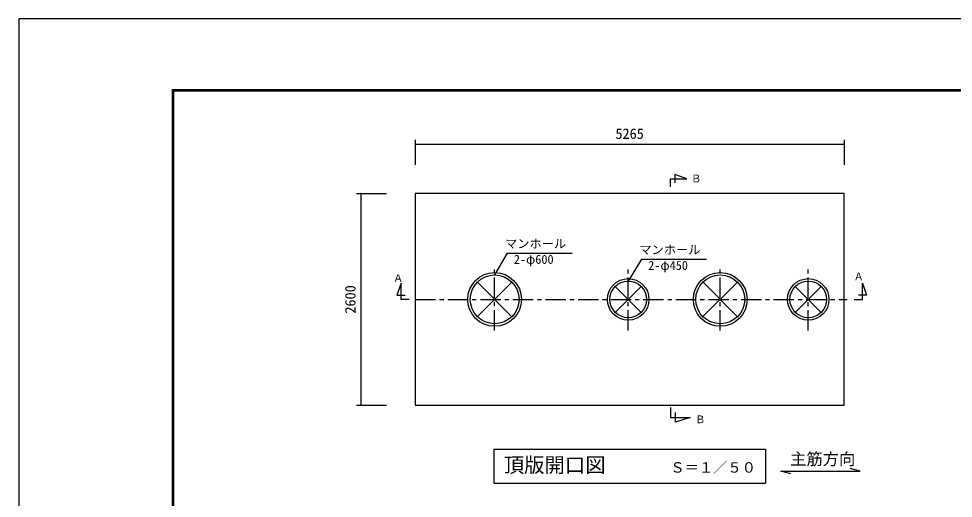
# Model space of a CAD drawing. Units: millimetres, scale not verified. Extents: x -14850 to 14850, y -10500 to 10500.
# Drawn here: x -14850 to -3376, y 4609 to 10500 of the extents above; entities that cross this region are included whole.
import ezdxf
from ezdxf.enums import TextEntityAlignment as Align

# ---------------------------------------------------------------- set-up
doc = ezdxf.new("R2010")
doc.units = ezdxf.units.MM
doc.header["$LTSCALE"] = 50
doc.linetypes.add('CHAIN1', pattern=[8, 5, -1, 1, -1])
for name, color, linetype, lineweight in [('0-0_空気管', 4, 'Continuous', 25), ('0-1_躯体', 3, 'Continuous', 25), ('0-2_製作', 5, 'Continuous', 25), ('0-3_機器', 3, 'Continuous', 25), ('0-5_水管', 3, 'Continuous', 25), ('0-7_図面枠', 7, 'Continuous', 25), ('0-8_Axis_waku', 7, 'Continuous', 25)]:
    doc.layers.add(name, color=color, linetype=linetype, lineweight=lineweight)
doc.styles.add('ＭＳ ゴシック', font='')
doc.styles.get('ＭＳ ゴシック').set_extended_font_data('MS Gothic')

msp = doc.modelspace()

# ---------------------------------------------------------------- linework, layer by layer
at = {"layer": '0-0_空気管'}
for p, q in [((-8852.25, 7620.29), (-9007.2, 7352.06)), ((-8852.25, 7620.29), (-8054.78, 7620.29)), ((-7203.09, 7546.06), (-7367.2, 7277.06)), ((-7203.09, 7546.06), (-6405.62, 7546.06))]:
    msp.add_line(p, q, dxfattribs=at)
at = {"layer": '0-1_躯体'}
for p, q in [((-6846.39, 8434.16), (-6846.39, 8534.16)), ((-6846.39, 5722.53), (-6846.39, 5602.53))]:
    msp.add_line(p, q, dxfattribs=at)
at = {"layer": '0-1_躯体', "linetype": 'CHAIN1'}
for p, q in [((-9007.2, 6669.7), (-9007.2, 7419.15)), ((-7367.2, 6669.7), (-7367.2, 7419.15)), ((-6237.2, 6669.7), (-6237.2, 7419.15)), ((-5157.2, 6669.7), (-5157.2, 7419.15)), ((-9982.2, 7052.06), (-4677.2, 7052.06))]:
    msp.add_line(p, q, dxfattribs=at)
at = {"layer": '0-1_躯体'}
for points in [[(-6846.39, 8534.16), (-6646.39, 8534.16), (-6796.39, 8584.16), (-6796.39, 8484.16)], [(-10056.19, 7052.06), (-10156.19, 7052.06), (-10156.19, 7252.06), (-10206.19, 7102.06), (-10106.19, 7102.06)], [(-4591.94, 7052.06), (-4491.94, 7052.06), (-4491.94, 7252.06), (-4441.94, 7102.06), (-4541.94, 7102.06)], [(-6846.39, 5602.53), (-6606.39, 5602.53), (-6786.39, 5542.53), (-6786.39, 5662.53)]]:
    msp.add_lwpolyline(points, dxfattribs=at)
at = {"layer": '0-2_製作', "color": 2}
for p, q in [((-9982.2, 9010.18), (-9982.2, 8705.55)), ((-9982.2, 8960.18), (-4717.2, 8960.18)), ((-4717.2, 9010.18), (-4717.2, 8705.55)), ((-10701.49, 8352.06), (-10333.2, 8352.06)), ((-10651.49, 8352.06), (-10651.49, 5752.06)), ((-10701.49, 5752.06), (-10333.2, 5752.06))]:
    msp.add_line(p, q, dxfattribs=at)
at = {"layer": '0-2_製作'}
for points in [[(-9982.2, 8970.18), (-9992.2, 8960.18), (-9983.45, 8970.1)], [(-9982.2, 8970.18), (-9982.2, 8960.18), (-9992.2, 8960.18)], [(-9983.45, 8970.1), (-9992.2, 8960.18), (-9992.18, 8960.81)], [(-9982.2, 8960.18), (-9992.12, 8958.93), (-9992.2, 8960.18)], [(-9983.45, 8970.1), (-9992.18, 8960.81), (-9984.69, 8969.87)], [(-9984.69, 8969.87), (-9992.18, 8960.81), (-9992.02, 8962.06)], [(-9982.2, 8960.18), (-9991.88, 8957.7), (-9992.12, 8958.93)], [(-9984.69, 8969.87), (-9992.02, 8962.06), (-9985.88, 8969.48)], [(-9985.88, 8969.48), (-9992.02, 8962.06), (-9991.71, 8963.27)], [(-9982.2, 8960.18), (-9991.5, 8956.5), (-9991.88, 8957.7)], [(-9985.88, 8969.48), (-9991.71, 8963.27), (-9987.02, 8968.95)], [(-9987.02, 8968.95), (-9991.71, 8963.27), (-9991.25, 8964.44)], [(-9982.2, 8960.18), (-9990.96, 8955.37), (-9991.5, 8956.5)], [(-9987.02, 8968.95), (-9991.25, 8964.44), (-9988.08, 8968.27)], [(-9988.08, 8968.27), (-9991.25, 8964.44), (-9990.64, 8965.54)], [(-9982.2, 8960.18), (-9990.29, 8954.31), (-9990.96, 8955.37)], [(-9988.08, 8968.27), (-9990.64, 8965.54), (-9989.04, 8967.47)], [(-9989.04, 8967.47), (-9990.64, 8965.54), (-9989.9, 8966.56)], [(-9982.2, 8960.18), (-9989.49, 8953.34), (-9990.29, 8954.31)], [(-9982.2, 8960.18), (-9988.57, 8952.48), (-9989.49, 8953.34)], [(-9982.2, 8950.18), (-9988.57, 8952.48), (-9982.2, 8960.18)], [(-9982.2, 8950.18), (-9987.56, 8951.74), (-9988.57, 8952.48)], [(-9982.2, 8950.18), (-9986.46, 8951.14), (-9987.56, 8951.74)], [(-9982.2, 8950.18), (-9985.29, 8950.67), (-9986.46, 8951.14)], [(-9982.2, 8950.18), (-9984.07, 8950.36), (-9985.29, 8950.67)], [(-9982.2, 8950.18), (-9982.83, 8950.2), (-9984.07, 8950.36)], [(-9981.57, 8970.16), (-9982.2, 8960.18), (-9982.2, 8970.18)], [(-9980.32, 8970.01), (-9982.2, 8960.18), (-9981.57, 8970.16)], [(-9979.11, 8969.69), (-9982.2, 8960.18), (-9980.32, 8970.01)], [(-9977.94, 8969.23), (-9982.2, 8960.18), (-9979.11, 8969.69)], [(-9976.84, 8968.63), (-9982.2, 8960.18), (-9977.94, 8969.23)], [(-9975.82, 8967.89), (-9982.2, 8960.18), (-9976.84, 8968.63)], [(-9974.91, 8967.03), (-9982.2, 8960.18), (-9975.82, 8967.89)], [(-9974.91, 8967.03), (-9972.2, 8960.18), (-9982.2, 8960.18)], [(-9972.2, 8960.18), (-9982.2, 8950.18), (-9982.2, 8960.18)], [(-9972.2, 8960.18), (-9980.94, 8950.26), (-9982.2, 8950.18)], [(-9972.22, 8959.56), (-9980.94, 8950.26), (-9972.2, 8960.18)], [(-9972.22, 8959.56), (-9979.71, 8950.5), (-9980.94, 8950.26)], [(-9972.38, 8958.31), (-9979.71, 8950.5), (-9972.22, 8959.56)], [(-9972.38, 8958.31), (-9978.52, 8950.89), (-9979.71, 8950.5)], [(-9972.69, 8957.09), (-9978.52, 8950.89), (-9972.38, 8958.31)], [(-9972.69, 8957.09), (-9977.38, 8951.42), (-9978.52, 8950.89)], [(-9973.15, 8955.93), (-9977.38, 8951.42), (-9972.69, 8957.09)], [(-9973.15, 8955.93), (-9976.32, 8952.09), (-9977.38, 8951.42)], [(-9973.75, 8954.83), (-9976.32, 8952.09), (-9973.15, 8955.93)], [(-9973.75, 8954.83), (-9975.35, 8952.89), (-9976.32, 8952.09)], [(-9974.49, 8953.81), (-9975.35, 8952.89), (-9973.75, 8954.83)], [(-9974.11, 8966.06), (-9972.2, 8960.18), (-9974.91, 8967.03)], [(-9973.44, 8965), (-9972.2, 8960.18), (-9974.11, 8966.06)], [(-9972.9, 8963.86), (-9972.2, 8960.18), (-9973.44, 8965)], [(-9972.51, 8962.67), (-9972.2, 8960.18), (-9972.9, 8963.86)], [(-9972.28, 8961.44), (-9972.2, 8960.18), (-9972.51, 8962.67)], [(-4717.2, 8960.18), (-4727.2, 8960.18), (-4727.18, 8960.81)], [(-4717.2, 8960.18), (-4727.12, 8958.93), (-4727.2, 8960.18)], [(-4717.2, 8960.18), (-4727.18, 8960.81), (-4727.02, 8962.06)], [(-4717.2, 8960.18), (-4726.88, 8957.7), (-4727.12, 8958.93)], [(-4717.2, 8960.18), (-4727.02, 8962.06), (-4726.71, 8963.27)], [(-4717.2, 8960.18), (-4726.5, 8956.5), (-4726.88, 8957.7)], [(-4717.2, 8960.18), (-4726.71, 8963.27), (-4726.25, 8964.44)], [(-4717.2, 8960.18), (-4725.96, 8955.37), (-4726.5, 8956.5)], [(-4717.2, 8960.18), (-4726.25, 8964.44), (-4725.64, 8965.54)], [(-4717.2, 8950.18), (-4725.96, 8955.37), (-4717.2, 8960.18)], [(-4717.2, 8950.18), (-4725.29, 8954.31), (-4725.96, 8955.37)], [(-4717.2, 8970.18), (-4725.64, 8965.54), (-4724.9, 8966.56)], [(-4717.2, 8960.18), (-4725.64, 8965.54), (-4717.2, 8970.18)], [(-4717.2, 8950.18), (-4724.49, 8953.34), (-4725.29, 8954.31)], [(-4717.2, 8970.18), (-4724.9, 8966.56), (-4718.45, 8970.1)], [(-4718.45, 8970.1), (-4724.9, 8966.56), (-4724.04, 8967.47)], [(-4717.2, 8950.18), (-4723.57, 8952.48), (-4724.49, 8953.34)], [(-4718.45, 8970.1), (-4724.04, 8967.47), (-4719.68, 8969.87)], [(-4719.68, 8969.87), (-4724.04, 8967.47), (-4723.08, 8968.27)], [(-4717.2, 8950.18), (-4722.56, 8951.74), (-4723.57, 8952.48)], [(-4719.68, 8969.87), (-4723.08, 8968.27), (-4720.88, 8969.48)], [(-4720.88, 8969.48), (-4723.08, 8968.27), (-4722.02, 8968.95)], [(-4717.2, 8950.18), (-4721.46, 8951.14), (-4722.56, 8951.74)], [(-4717.2, 8950.18), (-4720.29, 8950.67), (-4721.46, 8951.14)], [(-4717.2, 8950.18), (-4719.07, 8950.36), (-4720.29, 8950.67)], [(-4717.2, 8950.18), (-4717.83, 8950.2), (-4719.07, 8950.36)], [(-4716.57, 8970.16), (-4717.2, 8960.18), (-4717.2, 8970.18)], [(-4715.32, 8970.01), (-4717.2, 8960.18), (-4716.57, 8970.16)], [(-4714.11, 8969.69), (-4717.2, 8960.18), (-4715.32, 8970.01)], [(-4712.94, 8969.23), (-4717.2, 8960.18), (-4714.11, 8969.69)], [(-4711.84, 8968.63), (-4717.2, 8960.18), (-4712.94, 8969.23)], [(-4710.82, 8967.89), (-4717.2, 8960.18), (-4711.84, 8968.63)], [(-4709.91, 8967.03), (-4717.2, 8960.18), (-4710.82, 8967.89)], [(-4709.11, 8966.06), (-4717.2, 8960.18), (-4709.91, 8967.03)], [(-4708.43, 8965), (-4717.2, 8960.18), (-4709.11, 8966.06)], [(-4707.9, 8963.86), (-4717.2, 8960.18), (-4708.43, 8965)], [(-4707.9, 8963.86), (-4707.2, 8960.18), (-4717.2, 8960.18)], [(-4707.2, 8960.18), (-4717.2, 8950.18), (-4717.2, 8960.18)], [(-4707.22, 8959.56), (-4717.2, 8950.18), (-4707.2, 8960.18)], [(-4707.38, 8958.31), (-4717.2, 8950.18), (-4707.22, 8959.56)], [(-4707.69, 8957.09), (-4717.2, 8950.18), (-4707.38, 8958.31)], [(-4708.15, 8955.93), (-4717.2, 8950.18), (-4707.69, 8957.09)], [(-4708.75, 8954.83), (-4717.2, 8950.18), (-4708.15, 8955.93)], [(-4709.49, 8953.81), (-4717.2, 8950.18), (-4708.75, 8954.83)], [(-4709.49, 8953.81), (-4715.94, 8950.26), (-4717.2, 8950.18)], [(-4710.35, 8952.89), (-4715.94, 8950.26), (-4709.49, 8953.81)], [(-4710.35, 8952.89), (-4714.71, 8950.5), (-4715.94, 8950.26)], [(-4711.32, 8952.09), (-4714.71, 8950.5), (-4710.35, 8952.89)], [(-4711.32, 8952.09), (-4713.52, 8950.89), (-4714.71, 8950.5)], [(-4712.38, 8951.42), (-4713.52, 8950.89), (-4711.32, 8952.09)], [(-4707.51, 8962.67), (-4707.2, 8960.18), (-4707.9, 8963.86)], [(-4707.28, 8961.44), (-4707.2, 8960.18), (-4707.51, 8962.67)], [(-10652.75, 8361.98), (-10661.49, 8352.06), (-10653.98, 8361.75)], [(-10652.75, 8361.98), (-10651.49, 8352.06), (-10661.49, 8352.06)], [(-10653.98, 8361.75), (-10661.49, 8352.06), (-10661.47, 8352.69)], [(-10651.49, 8352.06), (-10661.41, 8350.81), (-10661.49, 8352.06)], [(-10653.98, 8361.75), (-10661.47, 8352.69), (-10655.17, 8361.36)], [(-10655.17, 8361.36), (-10661.47, 8352.69), (-10661.32, 8353.94)], [(-10651.49, 8352.06), (-10661.18, 8349.58), (-10661.41, 8350.81)], [(-10655.17, 8361.36), (-10661.32, 8353.94), (-10656.31, 8360.83)], [(-10656.31, 8360.83), (-10661.32, 8353.94), (-10661, 8355.15)], [(-10651.49, 8352.06), (-10660.79, 8348.38), (-10661.18, 8349.58)], [(-10656.31, 8360.83), (-10661, 8355.15), (-10657.37, 8360.15)], [(-10657.37, 8360.15), (-10661, 8355.15), (-10660.54, 8356.32)], [(-10651.49, 8352.06), (-10660.26, 8347.25), (-10660.79, 8348.38)], [(-10657.37, 8360.15), (-10660.54, 8356.32), (-10658.34, 8359.35)], [(-10658.34, 8359.35), (-10660.54, 8356.32), (-10659.94, 8357.42)], [(-10651.49, 8352.06), (-10659.58, 8346.19), (-10660.26, 8347.25)], [(-10658.34, 8359.35), (-10659.94, 8357.42), (-10659.2, 8358.44)], [(-10651.49, 8352.06), (-10658.78, 8345.22), (-10659.58, 8346.19)], [(-10651.49, 8352.06), (-10657.87, 8344.36), (-10658.78, 8345.22)], [(-10651.49, 8352.06), (-10656.85, 8343.62), (-10657.87, 8344.36)], [(-10651.49, 8342.06), (-10656.85, 8343.62), (-10651.49, 8352.06)], [(-10651.49, 8342.06), (-10655.75, 8343.02), (-10656.85, 8343.62)], [(-10651.49, 8342.06), (-10654.58, 8342.55), (-10655.75, 8343.02)], [(-10651.49, 8342.06), (-10653.37, 8342.24), (-10654.58, 8342.55)], [(-10651.49, 8342.06), (-10652.12, 8342.08), (-10653.37, 8342.24)], [(-10651.49, 8362.06), (-10651.49, 8352.06), (-10652.75, 8361.98)], [(-10650.86, 8362.04), (-10651.49, 8352.06), (-10651.49, 8362.06)], [(-10649.62, 8361.89), (-10651.49, 8352.06), (-10650.86, 8362.04)], [(-10648.4, 8361.57), (-10651.49, 8352.06), (-10649.62, 8361.89)], [(-10647.24, 8361.11), (-10651.49, 8352.06), (-10648.4, 8361.57)], [(-10646.13, 8360.51), (-10651.49, 8352.06), (-10647.24, 8361.11)], [(-10645.12, 8359.77), (-10651.49, 8352.06), (-10646.13, 8360.51)], [(-10645.12, 8359.77), (-10641.49, 8352.06), (-10651.49, 8352.06)], [(-10641.49, 8352.06), (-10651.49, 8342.06), (-10651.49, 8352.06)], [(-10641.49, 8352.06), (-10650.24, 8342.14), (-10651.49, 8342.06)], [(-10641.49, 8352.06), (-10649.01, 8342.38), (-10650.24, 8342.14)], [(-10641.51, 8351.44), (-10649.01, 8342.38), (-10641.49, 8352.06)], [(-10641.51, 8351.44), (-10647.81, 8342.77), (-10649.01, 8342.38)], [(-10641.67, 8350.19), (-10647.81, 8342.77), (-10641.51, 8351.44)], [(-10641.67, 8350.19), (-10646.68, 8343.3), (-10647.81, 8342.77)], [(-10641.98, 8348.97), (-10646.68, 8343.3), (-10641.67, 8350.19)], [(-10641.98, 8348.97), (-10645.62, 8343.97), (-10646.68, 8343.3)], [(-10642.44, 8347.81), (-10645.62, 8343.97), (-10641.98, 8348.97)], [(-10642.44, 8347.81), (-10644.65, 8344.77), (-10645.62, 8343.97)], [(-10644.2, 8358.91), (-10641.49, 8352.06), (-10645.12, 8359.77)], [(-10643.05, 8346.71), (-10644.65, 8344.77), (-10642.44, 8347.81)], [(-10643.05, 8346.71), (-10643.79, 8345.69), (-10644.65, 8344.77)], [(-10643.4, 8357.94), (-10641.49, 8352.06), (-10644.2, 8358.91)], [(-10642.73, 8356.88), (-10641.49, 8352.06), (-10643.4, 8357.94)], [(-10642.2, 8355.74), (-10641.49, 8352.06), (-10642.73, 8356.88)], [(-10641.81, 8354.55), (-10641.49, 8352.06), (-10642.2, 8355.74)], [(-10641.57, 8353.32), (-10641.49, 8352.06), (-10641.81, 8354.55)], [(-10656.31, 5760.83), (-10661.49, 5752.06), (-10657.37, 5760.15)], [(-10656.31, 5760.83), (-10651.49, 5752.06), (-10661.49, 5752.06)], [(-10657.37, 5760.15), (-10661.49, 5752.06), (-10661.47, 5752.69)], [(-10651.49, 5752.06), (-10661.41, 5750.81), (-10661.49, 5752.06)], [(-10657.37, 5760.15), (-10661.47, 5752.69), (-10658.34, 5759.35)], [(-10658.34, 5759.35), (-10661.47, 5752.69), (-10661.32, 5753.94)], [(-10651.49, 5752.06), (-10661.18, 5749.58), (-10661.41, 5750.81)], [(-10658.34, 5759.35), (-10661.32, 5753.94), (-10659.2, 5758.44)], [(-10659.2, 5758.44), (-10661.32, 5753.94), (-10661, 5755.15)], [(-10651.49, 5752.06), (-10660.79, 5748.38), (-10661.18, 5749.58)], [(-10659.2, 5758.44), (-10661, 5755.15), (-10659.94, 5757.42)], [(-10659.94, 5757.42), (-10661, 5755.15), (-10660.54, 5756.32)], [(-10651.49, 5752.06), (-10660.26, 5747.25), (-10660.79, 5748.38)], [(-10651.49, 5752.06), (-10659.58, 5746.19), (-10660.26, 5747.25)], [(-10651.49, 5752.06), (-10658.78, 5745.22), (-10659.58, 5746.19)], [(-10651.49, 5752.06), (-10657.87, 5744.36), (-10658.78, 5745.22)], [(-10651.49, 5752.06), (-10656.85, 5743.62), (-10657.87, 5744.36)], [(-10651.49, 5752.06), (-10655.75, 5743.02), (-10656.85, 5743.62)], [(-10655.17, 5761.36), (-10651.49, 5752.06), (-10656.31, 5760.83)], [(-10651.49, 5742.06), (-10655.75, 5743.02), (-10651.49, 5752.06)], [(-10651.49, 5742.06), (-10654.58, 5742.55), (-10655.75, 5743.02)], [(-10653.98, 5761.75), (-10651.49, 5752.06), (-10655.17, 5761.36)], [(-10651.49, 5742.06), (-10653.37, 5742.24), (-10654.58, 5742.55)], [(-10652.75, 5761.98), (-10651.49, 5752.06), (-10653.98, 5761.75)], [(-10651.49, 5742.06), (-10652.12, 5742.08), (-10653.37, 5742.24)], [(-10651.49, 5762.06), (-10651.49, 5752.06), (-10652.75, 5761.98)], [(-10650.86, 5762.04), (-10651.49, 5752.06), (-10651.49, 5762.06)], [(-10649.62, 5761.89), (-10651.49, 5752.06), (-10650.86, 5762.04)], [(-10648.4, 5761.57), (-10651.49, 5752.06), (-10649.62, 5761.89)], [(-10647.24, 5761.11), (-10651.49, 5752.06), (-10648.4, 5761.57)], [(-10646.13, 5760.51), (-10651.49, 5752.06), (-10647.24, 5761.11)], [(-10646.13, 5760.51), (-10641.49, 5752.06), (-10651.49, 5752.06)], [(-10641.49, 5752.06), (-10651.49, 5742.06), (-10651.49, 5752.06)], [(-10641.49, 5752.06), (-10650.24, 5742.14), (-10651.49, 5742.06)], [(-10641.49, 5752.06), (-10649.01, 5742.38), (-10650.24, 5742.14)], [(-10641.49, 5752.06), (-10647.81, 5742.77), (-10649.01, 5742.38)], [(-10641.49, 5752.06), (-10646.68, 5743.3), (-10647.81, 5742.77)], [(-10641.49, 5752.06), (-10645.62, 5743.97), (-10646.68, 5743.3)], [(-10645.12, 5759.77), (-10641.49, 5752.06), (-10646.13, 5760.51)], [(-10641.51, 5751.44), (-10645.62, 5743.97), (-10641.49, 5752.06)], [(-10641.51, 5751.44), (-10644.65, 5744.77), (-10645.62, 5743.97)], [(-10644.2, 5758.91), (-10641.49, 5752.06), (-10645.12, 5759.77)], [(-10641.67, 5750.19), (-10644.65, 5744.77), (-10641.51, 5751.44)], [(-10641.67, 5750.19), (-10643.79, 5745.69), (-10644.65, 5744.77)], [(-10643.4, 5757.94), (-10641.49, 5752.06), (-10644.2, 5758.91)], [(-10641.98, 5748.97), (-10643.79, 5745.69), (-10641.67, 5750.19)], [(-10641.98, 5748.97), (-10643.05, 5746.71), (-10643.79, 5745.69)], [(-10642.73, 5756.88), (-10641.49, 5752.06), (-10643.4, 5757.94)], [(-10642.44, 5747.81), (-10643.05, 5746.71), (-10641.98, 5748.97)], [(-10642.2, 5755.74), (-10641.49, 5752.06), (-10642.73, 5756.88)], [(-10641.81, 5754.55), (-10641.49, 5752.06), (-10642.2, 5755.74)], [(-10641.57, 5753.32), (-10641.49, 5752.06), (-10641.81, 5754.55)]]:
    msp.add_solid(points, dxfattribs=at)
at = {"layer": '0-3_機器', "color": 2}
for p, q in [((-9982.2, 8352.06), (-9982.2, 5752.06)), ((-4717.2, 8352.06), (-9982.2, 8352.06))]:
    msp.add_line(p, q, dxfattribs=at)
at = {"layer": '0-3_機器'}
for p, q in [((-9219.09, 6840.18), (-8795.07, 7264.19)), ((-9218.99, 7263.85), (-8795.07, 6839.93)), ((-6449.09, 6840.18), (-6025.07, 7264.19)), ((-6448.99, 7263.85), (-6025.07, 6839.93)), ((-7526.3, 7211.16), (-7208.1, 6892.97)), ((-7526.3, 6892.96), (-7208.1, 7211.16)), ((-5316.3, 7211.16), (-4998.1, 6892.97)), ((-5316.3, 6892.96), (-4998.1, 7211.16))]:
    msp.add_line(p, q, dxfattribs=at)
at = {"layer": '0-3_機器', "color": 2}
msp.add_lwpolyline([(-9982.2, 5752.06), (-4717.2, 5752.06), (-4717.2, 8352.06)], dxfattribs=at)
at = {"layer": '0-3_機器'}
for centre, radius in [((-9007.2, 7052.07), 330), ((-9007.2, 7052.06), 300), ((-6237.2, 7052.07), 330), ((-6237.2, 7052.06), 300), ((-7367.2, 7052.06), 255), ((-7367.2, 7052.06), 225), ((-5157.2, 7052.06), 255), ((-5157.2, 7052.06), 225)]:
    msp.add_circle(centre, radius, dxfattribs=at)
at = {"layer": '0-5_水管'}
for p, q in [((-9016.37, 5210.9), (-5683.03, 5210.9)), ((-5683.03, 5210.9), (-5683.03, 4794.23))]:
    msp.add_line(p, q, dxfattribs=at)
for points in [[(-9016.37, 5210.9), (-9016.37, 4794.23), (-5683.03, 4794.23)], [(-5372.16, 4910.34), (-5492.89, 4942.69), (-4520.36, 4942.69), (-4641.1, 4975.04)]]:
    msp.add_lwpolyline(points, dxfattribs=at)
at = {"layer": '0-7_図面枠'}
msp.add_lwpolyline([(-14850, -10500), (14850, -10500), (14850, 10500), (-14850, 10500)], close=True, dxfattribs=at)
at = {"layer": '0-8_Axis_waku'}
for p, q in [((-12964, 9629), (14014, 9629)), ((-12964, 9629), (-12964, -9679.01)), ((-12963, 9628), (14013, 9628)), ((-12963, 9628), (-12963, -9678.01)), ((-12962, 9627), (14012, 9627)), ((-12962, 9627), (-12962, -9677.01)), ((-12961, 9626), (14011, 9626)), ((-12961, 9626), (-12961, -9676.01)), ((-12960, 9625), (14010, 9625)), ((-12960, 9625), (-12960, -9675.01)), ((-12959, 9624), (14009, 9624)), ((-12959, 9624), (-12959, -9674.01)), ((-12958, 9623), (14008, 9623)), ((-12958, 9623), (-12958, -9673.01)), ((-12957, 9622), (14007, 9622)), ((-12957, 9622), (-12957, -9672.01)), ((-12956, 9621), (14006, 9621)), ((-12956, 9621), (-12956, -9671.01)), ((-12955, 9620), (14005, 9620)), ((-12955, 9620), (-12955, -9670.01)), ((-12954, 9619), (14004, 9619)), ((-12954, 9619), (-12954, -9669.01)), ((-12953, 9618), (14003, 9618)), ((-12953, 9618), (-12953, -9668.01)), ((-12952, 9617), (14002, 9617)), ((-12952, 9617), (-12952, -9667.01)), ((-12951, 9616), (14001, 9616)), ((-12951, 9616), (-12951, -9666.01)), ((-12950, 9615), (14000, 9615)), ((-12950, 9615), (-12950, -9665))]:
    msp.add_line(p, q, dxfattribs=at)

# ---------------------------------------------------------------- texts
at = {"layer": '0-0_空気管', "style": 'ＭＳ ゴシック'}
for s, p in [('マンホール', (-8879.51, 7649.08)), ('マンホール', (-7230.35, 7574.85)), ('2-φ600', (-8771.11, 7455.85)), ('2-φ450', (-7121.95, 7381.63))]:
    msp.add_text(s, height=110, dxfattribs=at).set_placement(p, align=Align.BOTTOM_LEFT)
at = {"layer": '0-1_躯体', "color": 4, "style": 'ＭＳ ゴシック'}
for s, p in [('Ｂ', (-6595.4, 8462.74)), ('Ａ', (-10253.58, 7239.54)), ('Ａ', (-4600.31, 7258.43)), ('Ｂ', (-6544.58, 5504.33))]:
    msp.add_text(s, height=91.79, dxfattribs=at).set_placement(p, align=Align.BOTTOM_LEFT)
at = {"layer": '0-2_製作', "color": 4, "style": 'ＭＳ ゴシック'}
msp.add_text('5265', height=128.4, dxfattribs=at).set_placement((-7524.7, 8985.18), align=Align.BOTTOM_LEFT)
msp.add_text('2600', height=128.4, rotation=90, dxfattribs=at).set_placement((-10676.49, 6877.06), align=Align.BOTTOM_LEFT)
at = {"layer": '0-5_水管', "color": 4, "style": 'ＭＳ ゴシック'}
for s, height, p in [('主筋方向', 146.6, (-5379.65, 4975.07)), ('頂版開口図', 183.3, (-8894.94, 4871.4)), ('Ｓ＝１／５０', 128.4, (-6849.85, 4885.54))]:
    msp.add_text(s, height=height, dxfattribs=at).set_placement(p, align=Align.BOTTOM_LEFT)

doc.saveas('drawing.dxf')
